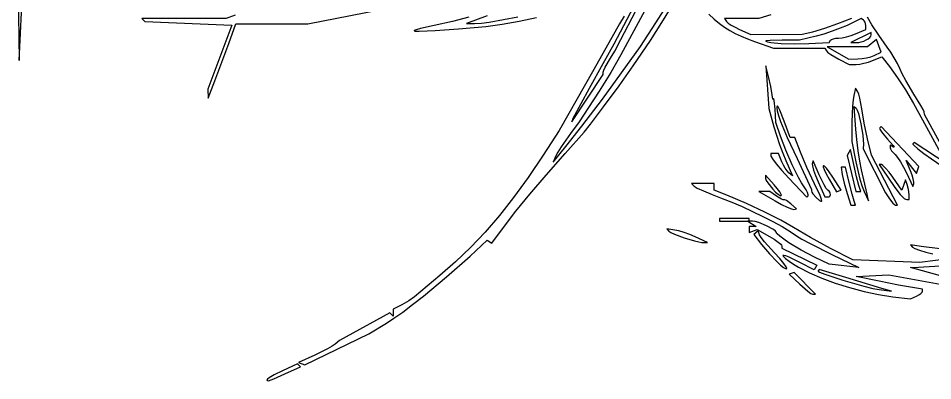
# Model space of a CAD drawing. Header units: millimetres. Extents: x -1.09 to 1.23, y -1.15 to 1.07.
# Drawn here: x -1.078 to -0.044, y -1.072 to -0.662 of the extents above; entities that cross this region are included whole.
import ezdxf

# ---------------------------------------------------------------- set-up
doc = ezdxf.new("R2010")
doc.units = ezdxf.units.MM
doc.header["$MEASUREMENT"] = 0

msp = doc.modelspace()

# ---------------------------------------------------------------- linework, layer by layer
at = {"flags": 128}
for points in [[(-0.416667, -0.722523), (-0.416013, -0.720464), (-0.414233, -0.716831), (-0.408382, -0.706894), (-0.403565, -0.698638), (-0.396572, -0.685739), (-0.379811, -0.653075), (-0.359525, -0.612217), (-0.362719, -0.612123), (-0.378849, -0.642305), (-0.404719, -0.69087), (-0.416926, -0.713241), (-0.432598, -0.741212), (-0.451319, -0.776006), (-0.4519, -0.778841), (-0.416667, -0.725191), (-0.416667, -0.722523)], [(-1.078431, -0.631798), (-1.077409, -0.709252), (-1.073154, -0.623468)], [(-0.359466, -0.634191), (-0.396606, -0.703125), (-0.407889, -0.723039), (-0.421054, -0.744148), (-0.433072, -0.762743), (-0.443885, -0.778733), (-0.453431, -0.792027), (-0.464068, -0.807142), (-0.468004, -0.813351), (-0.470282, -0.817543), (-0.473346, -0.824588), (-0.458898, -0.806749), (-0.440788, -0.783701), (-0.417537, -0.753338)], [(-0.417537, -0.753338), (-0.374445, -0.693596), (-0.356892, -0.666625), (-0.337409, -0.635723)], [(-0.833049, -0.657936), (-0.843026, -0.661765), (-0.938521, -0.661765), (-0.935231, -0.665055), (-0.836852, -0.669424), (-0.863971, -0.741829), (-0.863651, -0.752145), (-0.856008, -0.73223), (-0.840283, -0.690104), (-0.832202, -0.667892), (-0.750757, -0.667892), (-0.654105, -0.649065)], [(-0.393003, -0.659074), (-0.398191, -0.667892), (-0.427179, -0.719615), (-0.466352, -0.788548), (-0.484332, -0.816677), (-0.501409, -0.841914), (-0.517882, -0.864621), (-0.534048, -0.885159), (-0.550205, -0.903889), (-0.56665, -0.921174), (-0.58368, -0.937374), (-0.601594, -0.952851), (-0.630265, -0.977113), (-0.636334, -0.98162), (-0.64448, -0.986304), (-0.654105, -0.991115), (-0.654105, -0.999285), (-0.657927, -0.995464), (-0.715093, -1.026525), (-0.719832, -1.030764), (-0.723122, -1.033063), (-0.728579, -1.036189), (-0.742953, -1.043277), (-0.761336, -1.051551), (-0.754274, -1.054233), (-0.681679, -1.019138), (-0.661765, -1.007005), (-0.65333, -1.001517), (-0.643397, -0.994453), (-0.63223, -0.986026), (-0.620096, -0.976449), (-0.59399, -0.954706), (-0.567206, -0.930935), (-0.547709, -0.91306), (-0.542601, -0.916217), (-0.529543, -0.898519), (-0.515348, -0.88017), (-0.499556, -0.860907), (-0.48092, -0.839461), (-0.459701, -0.814951), (-0.438191, -0.790441), (-0.430795, -0.781459), (-0.416117, -0.761983), (-0.398557, -0.737951), (-0.382516, -0.715302), (-0.363051, -0.68681), (-0.350196, -0.666179), (-0.340404, -0.650321)], [(-0.568578, -0.660349), (-0.587219, -0.665101), (-0.607825, -0.669625), (-0.623231, -0.67312), (-0.628297, -0.674563), (-0.63061, -0.675544), (-0.63047, -0.675846), (-0.629389, -0.676052), (-0.624643, -0.676186), (-0.606527, -0.675449), (-0.580158, -0.673562), (-0.549431, -0.670756), (-0.530942, -0.668373), (-0.511727, -0.664921), (-0.492109, -0.660496)], [(-0.547741, -0.658805), (-0.571385, -0.667594), (-0.562194, -0.667326), (-0.554456, -0.666906), (-0.545674, -0.665828), (-0.513174, -0.659909)], [(-0.297181, -0.65698), (-0.290984, -0.662534), (-0.28508, -0.667384), (-0.279279, -0.67164), (-0.273393, -0.675416), (-0.267233, -0.678825), (-0.260609, -0.681978), (-0.253333, -0.68499), (-0.245216, -0.687972), (-0.223767, -0.695466), (-0.165803, -0.695466), (-0.163882, -0.698573), (-0.162196, -0.70026), (-0.159023, -0.702555), (-0.150037, -0.707764), (-0.138112, -0.713848), (-0.130232, -0.713848), (-0.126342, -0.713501), (-0.121575, -0.712556), (-0.116536, -0.711158), (-0.111828, -0.709451), (-0.101304, -0.705053), (-0.092675, -0.716344), (-0.083484, -0.728964), (-0.074609, -0.742492), (-0.065367, -0.758025), (-0.055078, -0.776654), (-0.03471, -0.81406)], [(-0.226716, -0.657476), (-0.240502, -0.661698), (-0.279161, -0.661765), (-0.27707, -0.665147), (-0.275261, -0.666914), (-0.27188, -0.669223), (-0.26741, -0.671775), (-0.262336, -0.674271), (-0.249694, -0.680012), (-0.191483, -0.679532), (-0.179228, -0.676738), (-0.165935, -0.672907), (-0.151184, -0.667619)], [(-0.159354, -0.68641), (-0.158139, -0.685451), (-0.155994, -0.684667), (-0.153221, -0.684139), (-0.150123, -0.683947), (-0.146242, -0.683571), (-0.141338, -0.68254), (-0.13604, -0.681012), (-0.130974, -0.679144), (-0.119485, -0.674332), (-0.119485, -0.669761), (-0.119694, -0.667857), (-0.120263, -0.666052), (-0.121105, -0.66455), (-0.122133, -0.663553), (-0.124781, -0.661917), (-0.140629, -0.669562), (-0.148285, -0.672885), (-0.157413, -0.67628), (-0.166871, -0.67935), (-0.175512, -0.681696), (-0.194547, -0.686184), (-0.214205, -0.686229), (-0.227715, -0.686586), (-0.231532, -0.686947), (-0.232443, -0.687157), (-0.232588, -0.68738), (-0.230522, -0.688281), (-0.226732, -0.689056), (-0.215125, -0.690164), (-0.200069, -0.690571), (-0.183864, -0.690147), (-0.160926, -0.688883), (-0.159354, -0.68641)], [(-0.151184, -0.667619), (-0.135395, -0.661293)], [(0.000426, -0.868566), (-0.052825, -0.770527), (-0.053391, -0.767463), (-0.05448, -0.764932), (-0.057029, -0.760304), (-0.064979, -0.747393), (-0.074225, -0.731884), (-0.078175, -0.724443), (-0.080977, -0.718477), (-0.083635, -0.712871), (-0.087194, -0.706411), (-0.091189, -0.699896), (-0.095154, -0.694124), (-0.10483, -0.680604), (-0.112541, -0.668977), (-0.117641, -0.660267)], [(-0.113358, -0.680261), (-0.113358, -0.677616), (-0.136336, -0.689094), (-0.130208, -0.689123), (-0.127426, -0.688908), (-0.124551, -0.688287), (-0.121726, -0.687337), (-0.119095, -0.686131), (-0.116799, -0.684746), (-0.114983, -0.683255), (-0.113788, -0.681735), (-0.113358, -0.680261)], [(-0.104607, -0.692818), (-0.107292, -0.685575), (-0.117365, -0.693934), (-0.163088, -0.693934), (-0.138565, -0.707721), (-0.128259, -0.707472), (-0.123625, -0.707093), (-0.118626, -0.706244), (-0.113863, -0.705052), (-0.109938, -0.703642), (-0.101922, -0.700061), (-0.104607, -0.692818)], [(-0.184582, -0.862687), (-0.184501, -0.861454), (-0.185333, -0.859152), (-0.186931, -0.85611), (-0.189143, -0.852658), (-0.192146, -0.847946), (-0.195497, -0.841998), (-0.20275, -0.82744), (-0.209923, -0.811086), (-0.216034, -0.795037), (-0.221329, -0.779718), (-0.222135, -0.7644), (-0.222921, -0.754706), (-0.223329, -0.752632), (-0.223514, -0.752454), (-0.223679, -0.752911), (-0.22404, -0.753733), (-0.224476, -0.75314), (-0.225355, -0.748315), (-0.22694, -0.738765), (-0.229432, -0.727635), (-0.232571, -0.71538), (-0.229189, -0.76359), (-0.223393, -0.784506), (-0.220535, -0.793999), (-0.21704, -0.804387), (-0.213349, -0.81441), (-0.209905, -0.822813), (-0.202214, -0.840204), (-0.206476, -0.836667), (-0.208428, -0.834577), (-0.210592, -0.831499), (-0.212705, -0.827849), (-0.214503, -0.824041), (-0.218268, -0.814951), (-0.226716, -0.814951), (-0.226716, -0.817957), (-0.22511, -0.820827), (-0.220737, -0.826418), (-0.214265, -0.833924), (-0.206363, -0.842539), (-0.18601, -0.864114), (-0.184582, -0.862687)], [(-0.085754, -0.873162), (-0.083366, -0.873162), (-0.112818, -0.816483), (-0.117427, -0.7981), (-0.121266, -0.780575), (-0.124026, -0.764253), (-0.126154, -0.752163), (-0.127363, -0.747577), (-0.128474, -0.744814), (-0.13093, -0.740839), (-0.132977, -0.748997), (-0.133776, -0.753901), (-0.134438, -0.761222), (-0.134894, -0.769972), (-0.135076, -0.77916), (-0.135127, -0.801164), (-0.13064, -0.824267), (-0.128511, -0.834074), (-0.126032, -0.843697), (-0.123511, -0.852031), (-0.121255, -0.857968), (-0.116357, -0.868566), (-0.11804, -0.860907), (-0.12425, -0.833333), (-0.126158, -0.823546), (-0.128007, -0.811619), (-0.129586, -0.79906), (-0.130683, -0.787377), (-0.132589, -0.761336), (-0.130185, -0.763571), (-0.129093, -0.765595), (-0.127815, -0.769529), (-0.125122, -0.781024), (-0.122943, -0.793862), (-0.122309, -0.799475), (-0.122119, -0.803851), (-0.122227, -0.809601), (-0.097279, -0.859218), (-0.092711, -0.86619), (-0.088783, -0.871114), (-0.087042, -0.872612), (-0.085754, -0.873162)], [(-0.169344, -0.868895), (-0.169607, -0.866939), (-0.171239, -0.86253), (-0.177535, -0.84897), (-0.186049, -0.830823), (-0.193275, -0.813428), (-0.199582, -0.796569), (-0.20494, -0.796569), (-0.21167, -0.778113), (-0.216834, -0.76549), (-0.218724, -0.76197), (-0.21938, -0.761153), (-0.219799, -0.761057), (-0.220141, -0.761744), (-0.220237, -0.762869), (-0.219701, -0.766404), (-0.218215, -0.771605), (-0.215798, -0.778417), (-0.208261, -0.796641), (-0.197261, -0.820624), (-0.18076, -0.855403), (-0.18076, -0.857148), (-0.180325, -0.858507), (-0.179169, -0.860349), (-0.175566, -0.864578), (-0.171706, -0.868028), (-0.170228, -0.868898), (-0.169344, -0.868895)], [(-0.065045, -0.849239), (-0.065023, -0.847114), (-0.065722, -0.843605), (-0.067019, -0.839199), (-0.068792, -0.834384), (-0.073567, -0.82261), (-0.06209, -0.837312), (-0.059539, -0.82966), (-0.102021, -0.784211), (-0.10365, -0.78584), (-0.103763, -0.786394), (-0.103453, -0.787351), (-0.101713, -0.790262), (-0.09872, -0.794154), (-0.094766, -0.798606), (-0.088466, -0.805834), (-0.087425, -0.807536), (-0.087527, -0.80778), (-0.088082, -0.807571), (-0.091912, -0.805398), (-0.091912, -0.808168), (-0.09147, -0.809644), (-0.090265, -0.811614), (-0.088483, -0.813822), (-0.086307, -0.81601), (-0.083554, -0.819211), (-0.0802, -0.82418), (-0.07667, -0.830236), (-0.073387, -0.836701), (-0.066072, -0.85232), (-0.065045, -0.849239)], [(-0.027516, -0.826956), (-0.064833, -0.80217), (-0.066311, -0.803648), (-0.066141, -0.804267), (-0.065079, -0.80547), (-0.060631, -0.80934), (-0.053669, -0.814689), (-0.044898, -0.82095), (-0.022006, -0.836775)], [(-0.127958, -0.857843), (-0.1252, -0.857843), (-0.127455, -0.85095), (-0.130056, -0.841136), (-0.133145, -0.827223), (-0.13658, -0.810389), (-0.140643, -0.816962), (-0.130717, -0.857843), (-0.127958, -0.857843)], [(-0.162546, -0.863971), (-0.161197, -0.863744), (-0.160223, -0.863126), (-0.159626, -0.862207), (-0.159408, -0.861079), (-0.159571, -0.859835), (-0.160117, -0.858566), (-0.161048, -0.857363), (-0.162367, -0.856317), (-0.164084, -0.85435), (-0.166502, -0.850387), (-0.169299, -0.845004), (-0.172155, -0.838777), (-0.178889, -0.823124), (-0.179953, -0.826318), (-0.179765, -0.828917), (-0.178467, -0.833635), (-0.176273, -0.839799), (-0.173398, -0.846741), (-0.165778, -0.863971), (-0.162546, -0.863971)], [(-0.073055, -0.867034), (-0.070466, -0.867034), (-0.070466, -0.861157), (-0.071073, -0.855424), (-0.072533, -0.849892), (-0.074601, -0.844504), (-0.07873, -0.856274), (-0.088974, -0.84174), (-0.093159, -0.836097), (-0.096979, -0.831475), (-0.100014, -0.828353), (-0.10184, -0.827206), (-0.104461, -0.827206), (-0.094653, -0.841759), (-0.086543, -0.853421), (-0.08047, -0.861252), (-0.076089, -0.865656), (-0.074425, -0.866698), (-0.073055, -0.867034)], [(-0.14983, -0.85721), (-0.147212, -0.856311), (-0.156747, -0.841669), (-0.160825, -0.835691), (-0.164005, -0.831573), (-0.166224, -0.82928), (-0.166955, -0.828807), (-0.167422, -0.828777), (-0.167617, -0.829185), (-0.167534, -0.830027), (-0.166501, -0.832996), (-0.164259, -0.837648), (-0.160747, -0.843948), (-0.152449, -0.858108), (-0.14983, -0.85721)], [(-0.13373, -0.873162), (-0.131085, -0.873162), (-0.132693, -0.86897), (-0.135008, -0.860941), (-0.138313, -0.847524), (-0.142325, -0.83027), (-0.147427, -0.83027), (-0.146034, -0.838695), (-0.143837, -0.84847), (-0.140509, -0.860141), (-0.136376, -0.873162), (-0.13373, -0.873162)], [(-0.215042, -0.86251), (-0.214958, -0.862006), (-0.215257, -0.861105), (-0.216875, -0.858312), (-0.219627, -0.854535), (-0.223244, -0.85018), (-0.232843, -0.839248), (-0.232843, -0.843016), (-0.232164, -0.845193), (-0.230355, -0.848197), (-0.224724, -0.855181), (-0.22159, -0.858408), (-0.218703, -0.860957), (-0.216405, -0.862449), (-0.215586, -0.862682), (-0.215042, -0.86251)], [(-0.022978, -0.933588), (-0.058239, -0.93821), (-0.134108, -0.935345), (-0.159377, -0.922335), (-0.182067, -0.910047), (-0.201137, -0.898775), (-0.215509, -0.890405), (-0.23372, -0.881095), (-0.254477, -0.871473), (-0.27649, -0.862165), (-0.291031, -0.856311), (-0.291054, -0.848652), (-0.316789, -0.848652), (-0.313584, -0.851857), (-0.310105, -0.853933), (-0.303, -0.857214), (-0.293304, -0.861251), (-0.282053, -0.865593), (-0.271037, -0.86992), (-0.259402, -0.874905), (-0.247525, -0.880359), (-0.235783, -0.886091), (-0.224555, -0.891913), (-0.214217, -0.897633), (-0.205149, -0.903063), (-0.197727, -0.908011), (-0.191777, -0.911706), (-0.182285, -0.916953), (-0.157899, -0.92931), (-0.127145, -0.944097), (-0.160846, -0.940323), (-0.177586, -0.932238), (-0.192498, -0.924357), (-0.20637, -0.915916), (-0.212103, -0.912016), (-0.2166, -0.908614), (-0.219537, -0.905921), (-0.220319, -0.904907), (-0.220588, -0.904149), (-0.221477, -0.902717), (-0.223876, -0.90087), (-0.231598, -0.896685), (-0.240543, -0.893093), (-0.244471, -0.891987), (-0.2475, -0.891591), (-0.252757, -0.891638), (-0.243566, -0.897578), (-0.251225, -0.897672), (-0.251225, -0.904455), (-0.242288, -0.901025), (-0.228374, -0.908801), (-0.222972, -0.912039), (-0.218548, -0.915107), (-0.215559, -0.917659), (-0.214745, -0.918633), (-0.214461, -0.919348), (-0.214461, -0.922119), (-0.174817, -0.941448), (-0.17802, -0.94663), (-0.193943, -0.938295), (-0.205948, -0.93243), (-0.209877, -0.930858), (-0.212335, -0.930202), (-0.212991, -0.93022), (-0.213253, -0.93047), (-0.212565, -0.93167), (-0.210203, -0.93381), (-0.206099, -0.936897), (-0.201183, -0.940187), (-0.195709, -0.943454), (-0.183291, -0.949847), (-0.16925, -0.955939), (-0.15399, -0.961592), (-0.137916, -0.966666), (-0.121431, -0.971023), (-0.10494, -0.974525), (-0.088848, -0.977034), (-0.068934, -0.979518), (-0.06204, -0.9764), (-0.059364, -0.974997), (-0.057172, -0.973483), (-0.055691, -0.972039), (-0.055147, -0.970848), (-0.055147, -0.968415), (-0.066636, -0.966659), (-0.0824, -0.963869), (-0.104167, -0.959627), (-0.130208, -0.95435), (-0.093444, -0.95242), (-0.035279, -0.962844)], [(-0.200771, -0.878089), (-0.197804, -0.877311), (-0.204264, -0.87178), (-0.20915, -0.868197), (-0.210889, -0.86736), (-0.211827, -0.867352), (-0.212852, -0.867361), (-0.21483, -0.866572), (-0.220504, -0.863149), (-0.228079, -0.857843), (-0.240502, -0.857916), (-0.22212, -0.868391), (-0.214748, -0.872397), (-0.208266, -0.875561), (-0.203373, -0.877564), (-0.200771, -0.878089)], [(-0.284926, -0.891544), (-0.278799, -0.891544), (-0.272672, -0.891544), (-0.266544, -0.891544), (-0.260417, -0.891544), (-0.254289, -0.891544), (-0.251225, -0.891544), (-0.251225, -0.88848), (-0.257353, -0.88848), (-0.26348, -0.88848), (-0.269608, -0.88848), (-0.275735, -0.88848), (-0.281863, -0.88848), (-0.284926, -0.88848), (-0.284926, -0.891544)], [(-0.304841, -0.915455), (-0.298713, -0.915621), (-0.3125, -0.90922), (-0.318578, -0.906632), (-0.324937, -0.904317), (-0.330821, -0.902529), (-0.335478, -0.90152), (-0.344669, -0.900222), (-0.34215, -0.902776), (-0.339857, -0.904324), (-0.335908, -0.906215), (-0.325001, -0.91036), (-0.313341, -0.913883), (-0.308451, -0.914996), (-0.304841, -0.915455)], [(-0.208905, -0.945221), (-0.208911, -0.944584), (-0.209521, -0.943352), (-0.212325, -0.939389), (-0.216864, -0.933916), (-0.222687, -0.927511), (-0.233967, -0.91475), (-0.237765, -0.909833), (-0.239594, -0.906797), (-0.241195, -0.902267), (-0.245953, -0.906696), (-0.237366, -0.917954), (-0.228572, -0.928556), (-0.219765, -0.937719), (-0.215888, -0.941252), (-0.212644, -0.943816), (-0.210246, -0.945206), (-0.20943, -0.945398), (-0.208905, -0.945221)], [(-0.013787, -0.925317), (-0.056679, -0.920276), (-0.068934, -0.91825), (-0.066385, -0.920982), (-0.063784, -0.922432), (-0.058584, -0.924361), (-0.051541, -0.926518), (-0.043407, -0.928651)], [(-0.179372, -0.974238), (-0.176453, -0.974265), (-0.200457, -0.949682), (-0.206167, -0.951586), (-0.194229, -0.962899), (-0.184941, -0.970896), (-0.181448, -0.973335), (-0.179372, -0.974238)], [(-0.142001, -0.955424), (-0.172175, -0.946277), (-0.173497, -0.947598), (-0.173239, -0.948177), (-0.171751, -0.94907), (-0.165675, -0.951617), (-0.145238, -0.958481), (-0.121598, -0.965274), (-0.111518, -0.967733), (-0.104167, -0.96908), (-0.09038, -0.97073), (-0.101103, -0.967651), (-0.142001, -0.955424)], [(-0.007659, -0.960804), (-0.068934, -0.944098), (-0.059743, -0.943583), (-0.029323, -0.941752)], [(-0.795418, -1.072304), (-0.789432, -1.070016), (-0.776655, -1.064515), (-0.759042, -1.056726), (-0.762475, -1.053293), (-0.779522, -1.061097), (-0.788741, -1.065609), (-0.79471, -1.069155), (-0.79636, -1.070484), (-0.797059, -1.071473), (-0.79676, -1.072091), (-0.795418, -1.072304)]]:
    msp.add_lwpolyline(points, dxfattribs=at)

doc.saveas('drawing.dxf')
